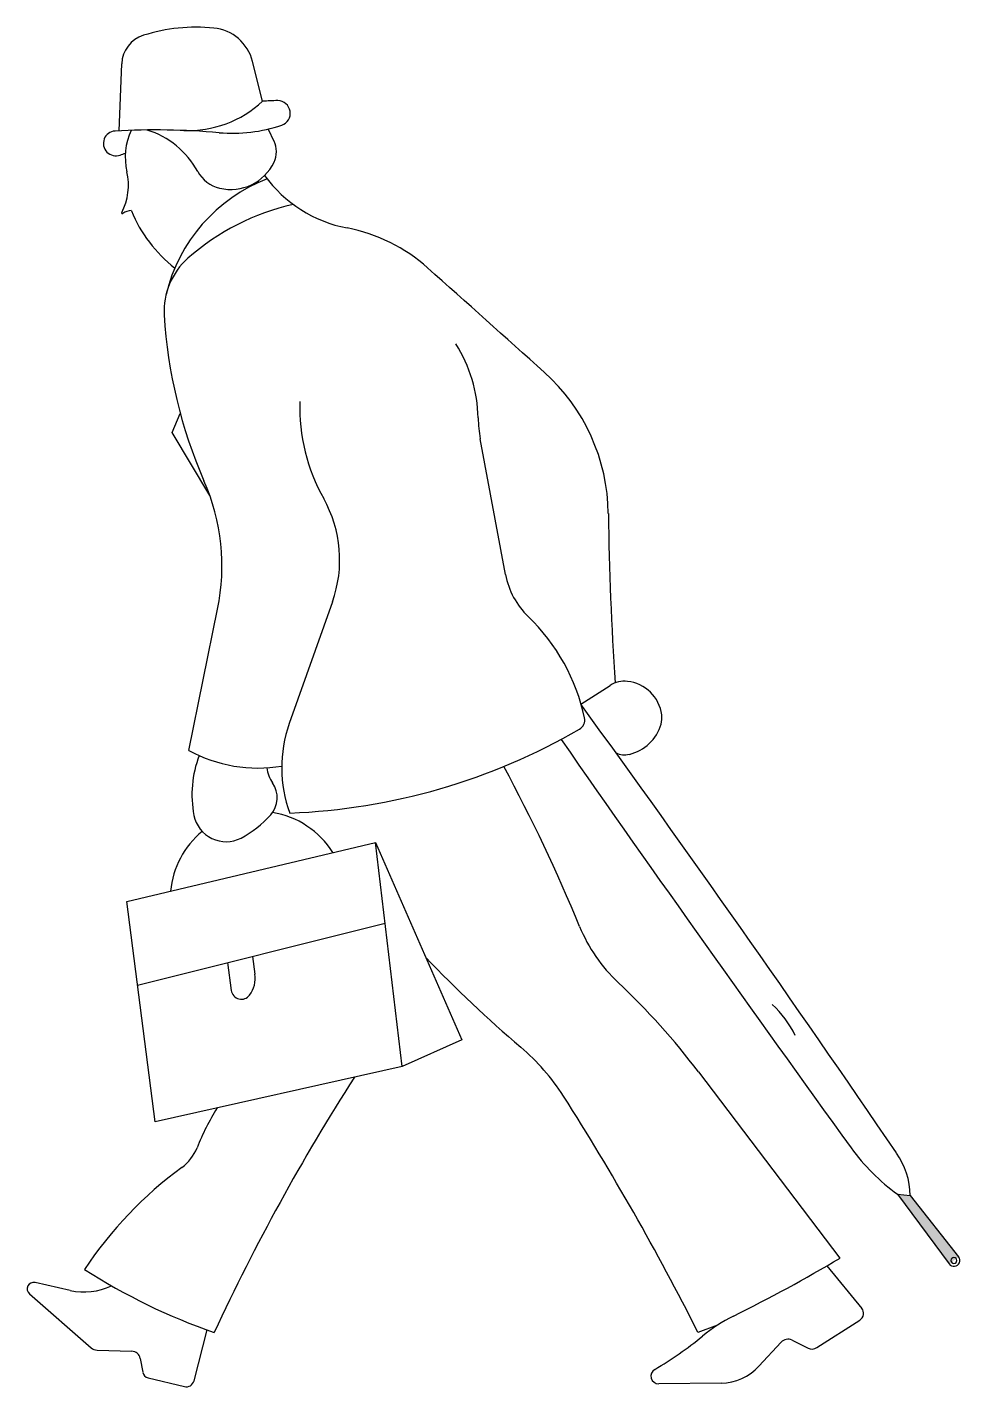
# Model space of a CAD drawing. Extents: x -19.7 to 23.5, y 0.7 to 63.7.
import ezdxf

# ---------------------------------------------------------------- set-up
doc = ezdxf.new("R2010")
doc.units = 0
doc.layers.get('0').update_dxf_attribs({"linetype": 'CONTINUOUS'})

msp = doc.modelspace()

# ---------------------------------------------------------------- linework, layer by layer
for p, q in [((-15.47, 58.9), (-15.356, 62.011)), ((-8.826, 60.268), (-9.289, 62.114)), ((-8.568, 58.981), (-8.296, 58.421)), ((-13.013, 44.911), (-12.643, 45.804)), ((-11.274, 42), (-13.013, 44.911)), ((2.44, 38.33), (1.267, 44.626)), ((-12.241, 30.182), (-10.908, 36.733)), ((-5.585, 37.067), (-7.59, 31.42)), ((5.932, 32.319), (7.293, 33.192)), ((-15.12, 23.181), (-3.586, 25.914)), ((-2.358, 15.534), (-3.586, 25.914)), ((-3.586, 25.914), (0.416, 16.763)), ((-13.812, 12.959), (-15.12, 23.181)), ((-14.623, 19.295), (-3.144, 22.177)), ((-10.456, 20.341), (-10.279, 19.056)), ((-9.292, 20.634), (-9.178, 19.811)), ((0.416, 16.763), (-2.358, 15.534)), ((-2.358, 15.534), (-13.812, 12.959)), ((17.95, 6.649), (11.399, 15.277)), ((20.615, 9.606), (23.01, 6.375)), ((20.615, 9.606), (20.615, 9.606)), ((20.615, 9.606), (21.199, 9.552)), ((21.199, 9.552), (23.443, 6.706)), ((17.335, 6.287), (18.955, 4.314)), ((-17.744, 5.148), (-19.373, 5.512)), ((-19.637, 4.992), (-16.778, 2.489)), ((-11.404, 3.317), (-12.005, 0.959)), ((12.26, 3.534), (11.36, 3.203)), ((16.877, 2.495), (18.871, 3.776)), ((14.191, 1.635), (15.213, 2.747)), ((15.723, 2.841), (16.467, 2.472)), ((-16.5, 2.38), (-14.891, 2.332)), ((-14.497, 1.994), (-14.378, 1.351)), ((16.652, 2.428), (16.652, 2.428)), ((-14.132, 1.092), (-12.45, 0.69)), ((12.439, 0.852), (9.546, 0.816))]:
    msp.add_line(p, q)
msp.add_lwpolyline([(23.092, 6.537, 1), (23.366, 6.537, 1)], format="xyb", close=True)
for centre, radius, start, end in [((-11.894, 55.487), 8.217, 84.3582, 107.3902), ((-11.289, 61.613), 2.062, 14.07776, 84.3582), ((-13.921, 61.958), 1.436, 107.3902, 177.8988), ((-12.285, 64), 5.088, 267.8061, 312.822), ((-8.182, 53.604), 6.695, 89.47132, 95.51905), ((-8.126, 59.715), 0.584, 288.6307, 89.47132), ((-15.632, 58.317), 0.574, 93.14147, 290.321), ((-13.789, 24.734), 34.207, 85.05564, 93.14147), ((-12.225, 57.681), 2.968, 155.2872, 193.1815), ((-15.372, 55.088), 4.031, 28.6145, 72.79403), ((-10.224, 65.939), 7.152, 265.0556, 288.6307), ((-9.304, 57.931), 1.121, 334.4715, 25.91479), ((-21.338, 73.726), 17.005, 290.321, 291.2052), ((-10.301, 58.407), 2.226, 256.6585, 334.4715), ((-17.761, 56.385), 2.718, 332.1892, 13.18148), ((-10.452, 57.773), 1.574, 208.6145, 256.6585), ((-3.732, 60.475), 6.191, 216.1092, 259.0649), ((-5.829, 49.519), 7.682, 111.3012, 166.5144), ((-4.951, 44.677), 11.089, 102.7786, 131.4133), ((-15.327, 55.1), 0.035, 152.1892, 304.3158), ((-14.891, 54.462), 0.738, 91.40194, 124.3158), ((-8.928, 57.643), 6.462, 202.2239, 232.1594), ((-6.395, 46.69), 7.849, 48.27619, 79.06491), ((-10.133, 50.551), 3.256, 131.4133, 183.2984), ((-1264.321, -1363.994), 1897.93, 48.0571, 48.27619), ((8.943, 51.651), 22.364, 183.2984, 203.6551), ((-5.545, 45.451), 6.715, 1.19493, 32.1261), ((-1.748, 41.048), 8.954, 0.70779, 48.0571), ((1.59, 46.096), 8.688, 178.3501, 209.244), ((7.116, 45.715), 5.949, 181.1949, 190.5477), ((-20.608, 38.706), 9.898, 348.4994, 23.65515), ((-11.062, 39.012), 5.812, 340.4502, 29.244), ((144.882, 42.859), 137.687, 180.7078, 183.9774), ((5.997, 38.993), 3.618, 190.5477, 226.1629), ((-2.842, 29.787), 9.144, 11.97326, 46.16292), ((7.96, 32.152), 1.235, 83.96878, 122.6729), ((7.901, 31.594), 1.796, 7.38997, 83.96878), ((-712.188, -488.665), 887.198, 34.3175, 35.9603), ((5.633, 31.585), 0.48, 300.1552, 11.97326), ((8.642, 31.691), 1.049, 343.7136, 7.38997), ((-1.861, 29.386), 6.079, 160.4502, 200.3136), ((-8.66, 56.187), 28.933, 272.1744, 300.1552), ((7.708, 31.963), 2.022, 283.4896, 343.7136), ((1150.304, 830.039), 1396.658, 214.913, 215.8655), ((-9.033, 36.04), 6.679, 241.288, 279.4151), ((-7.065, 28.14), 5.035, 158.9905, 191.1276), ((7.965, 30.895), 0.922, 244.0675, 283.4896), ((-7.044, 29.586), 1.602, 187.645, 214.6972), ((-69.438, -9.078), 81.478, 22.43262, 28.20955), ((-9.35, 27.99), 1.203, 318.6333, 34.69725), ((-10.52, 27.461), 1.514, 191.1276, 297.5095), ((-12.02, 30.341), 4.761, 297.5095, 318.6333), ((-9.03, 23.28), 4.079, 32.02857, 80.56604), ((-9.03, 23.28), 4.079, 129.5176, 174.6393), ((12.793, 24.87), 7.484, 202.4326, 226.6838), ((39.44, 59.235), 56.126, 223.5271, 229.7109), ((-10.496, 19.629), 1.33, 323.5508, 7.87961), ((-9.808, 19.121), 0.476, 187.819, 323.5508), ((-15.615, -5.259), 33.925, 37.25252, 46.68376), ((11.639, 14.95), 4.684, 25.41578, 47.54536), ((-3.363, 8.743), 10.067, 32.53408, 49.711), ((79.917, -39.067), 100.323, 147.3637, 155.0848), ((-100.505, -53.224), 125.291, 26.7672, 32.53408), ((-0.764, 7.336), 11.949, 148.3502, 158.2814), ((-13.798, 12.528), 2.081, 306.3148, 338.2813), ((26.222, 17.371), 9.578, 215.8655, 234.168), ((17.597, 9.486), 3.603, 1.03937, 34.3175), ((-1.413, -4.323), 18.832, 126.3148, 146.3162), ((-19.466, 69.521), 73.163, 296.3532, 300.7582), ((23.229, 6.537), 0.273, 216.5463, 38.26058), ((-1.727, 30.057), 28.438, 237.3178, 250.8228), ((-19.438, 5.218), 0.301, 77.40803, 228.7915), ((-17.102, 8.021), 2.944, 257.408, 295.5191), ((16.349, -2.778), 7.52, 116.3532, 129.5001), ((18.674, 4.083), 0.365, 302.7258, 39.40357), ((0.958, 15.893), 16.676, 300.2524, 309.5001), ((15.531, 2.455), 0.432, 63.58962, 137.4056), ((-16.487, 2.821), 0.441, 228.7915, 268.2797), ((-14.903, 1.918), 0.413, 10.49506, 88.2797), ((16.652, 2.845), 0.416, 243.5896, 302.7258), ((-14.056, 1.41), 0.327, 190.4951, 256.5507), ((9.541, 1.176), 0.361, 120.2524, 270.7229), ((12.408, 3.274), 2.422, 270.7229, 317.4056), ((-12.364, 1.05), 0.371, 256.5507, 345.6918)]:
    msp.add_arc(centre, radius, start, end)
msp.add_solid([(20.615, 9.606), (21.199, 9.552), (23.01, 6.375), (23.443, 6.706)])

doc.saveas('drawing.dxf')
